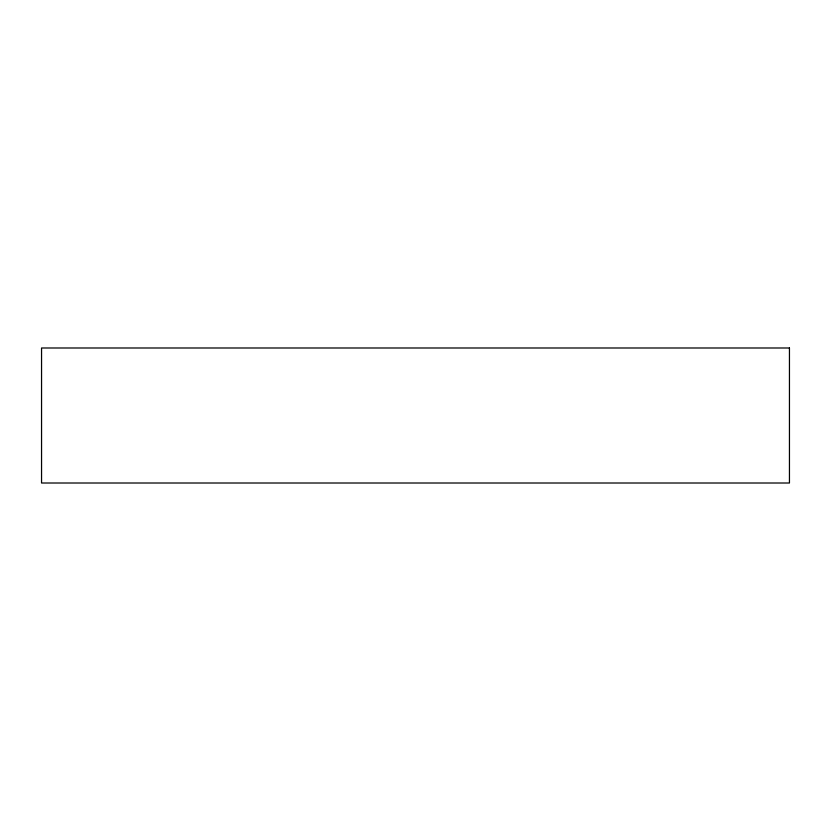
<?xml version="1.0" encoding="UTF-8"?>
<svg xmlns="http://www.w3.org/2000/svg" width="831" height="831" viewBox="0 0 831 831"><rect width="100%" height="100%" fill="white"/><g stroke="black" fill="none" stroke-linecap="round" stroke-linejoin="round"><path stroke-width="1.25" d="M789.45 347.992L41.55 347.992L41.55 483.008L789.45 483.008L789.45 347.992"/></g></svg>
